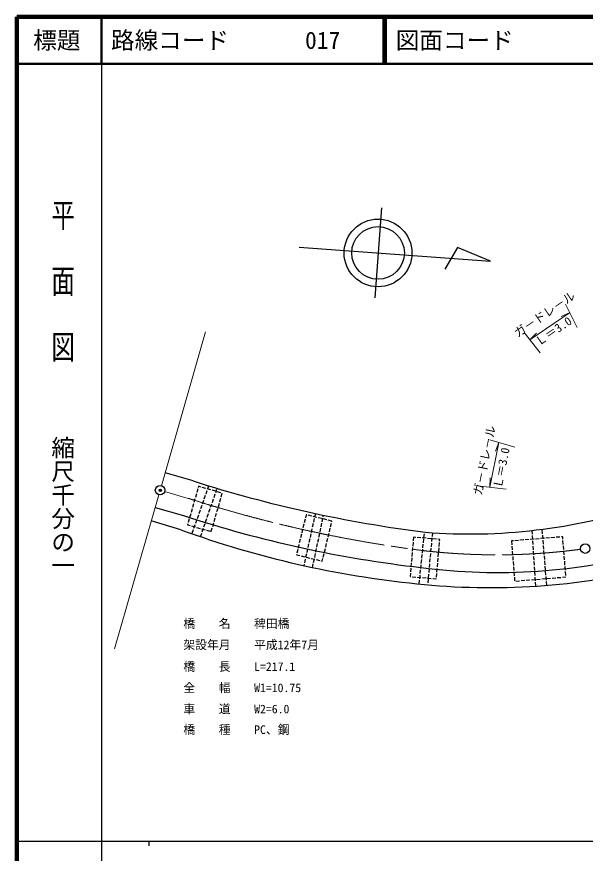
# Model space of a CAD drawing. Units: millimetres, scale not verified. Extents: x 40000 to 680000, y 20000 to 380000.
# Drawn here: x 40000 to 160571, y 202409 to 380000 of the extents above; entities that cross this region are included whole.
import ezdxf
from ezdxf.enums import TextEntityAlignment as Align

# ---------------------------------------------------------------- set-up
doc = ezdxf.new("R2010")
doc.units = ezdxf.units.MM
doc.header["$LTSCALE"] = 1000
doc.header["$PDMODE"] = 32
doc.header["$PDSIZE"] = 500
doc.linetypes.add('CHAIN', pattern=[18.5, 12, -1.5, 3.5, -1.5])
for name, color, linetype, lineweight in [('M-BGD', 7, 'Continuous', 25), ('M-BMK', 2, 'CHAIN', 13), ('M-BMK-SRVR', 3, 'Continuous', 25), ('M-STR-HTXT', 7, 'Continuous', 13), ('M-STR-STRC', 7, 'Continuous', 25), ('M-TTL', 2, 'Continuous', 140), ('M-TTL-BAND', 7, 'Continuous', 25), ('M-TTL-LINE', 7, 'Continuous', 50)]:
    doc.layers.add(name, color=color, linetype=linetype, lineweight=lineweight)
for name, color, linetype in [('M-OTRS', 6, 'Continuous'), ('M-STR-STR1', 1, 'Continuous'), ('M-TTL-TXT', 7, 'Continuous')]:
    doc.layers.add(name, color=color, linetype=linetype)
doc.styles.add('@ＭＳ ゴシック', font='')
doc.styles.add('ＭＳ ゴシック', font='')
doc.styles.get('@ＭＳ ゴシック').set_extended_font_data('@MS Gothic')
doc.styles.get('ＭＳ ゴシック').set_extended_font_data('MS Gothic')

msp = doc.modelspace()

# ---------------------------------------------------------------- linework, layer by layer
at = {"layer": 'M-BGD'}
for p, q in [((78412, 279749), (78190, 278981)), ((78572, 280307), (78495, 280037)), ((79072, 280163), (78572, 280307)), ((80129, 279858), (79360, 280080)), ((80336, 279378), (80071, 278623)), ((81186, 279554), (80417, 279775)), ((80701, 280416), (80436, 279661)), ((82243, 279249), (81474, 279471)), ((82191, 278983), (82449, 279740)), ((83300, 278944), (82531, 279166)), ((83382, 278101), (83600, 278858)), ((83600, 278858), (83588, 278861)), ((77802, 277635), (77581, 276867)), ((78107, 278692), (77885, 277924)), ((79607, 277302), (79342, 276548)), ((79972, 278340), (79706, 277585)), ((81482, 276900), (81740, 277658)), ((81836, 277942), (82094, 278699)), ((83078, 277044), (83299, 277813)), ((77193, 275521), (76972, 274753)), ((77498, 276578), (77276, 275810)), ((79242, 276265), (78977, 275510)), ((80773, 274818), (81030, 275575)), ((81127, 275859), (81385, 276616)), ((82468, 274931), (82690, 275699)), ((82773, 275987), (82995, 276756)), ((76889, 274464), (76667, 273696)), ((78513, 274189), (78248, 273434)), ((78878, 275227), (78613, 274472)), ((80063, 272735), (80321, 273493)), ((80418, 273777), (80676, 274534)), ((81859, 272817), (82081, 273585)), ((82164, 273874), (82385, 274642)), ((101362, 274260), (101210, 273629)), ((101508, 274225), (101362, 274260)), ((102577, 273967), (101800, 274155)), ((103646, 273708), (102869, 273896)), ((103328, 274541), (103155, 273760)), ((104716, 273450), (103938, 273638)), ((104784, 272765), (104950, 273547)), ((105012, 273841), (105082, 274169)), ((76279, 272350), (76222, 272152)), ((76222, 272152), (76792, 271987)), ((76584, 273407), (76362, 272639)), ((77080, 271904), (77849, 271683)), ((77784, 272113), (77519, 271358)), ((78149, 273151), (77884, 272396)), ((79709, 271694), (79967, 272451)), ((81555, 271760), (81776, 272528)), ((100880, 272268), (100692, 271490)), ((101139, 273337), (100951, 272559)), ((102852, 272393), (102679, 271612)), ((103090, 273467), (102917, 272686)), ((104556, 271689), (104722, 272471)), ((105785, 273191), (105007, 273379)), ((106854, 272932), (106076, 273120)), ((106557, 271703), (106745, 272480)), ((106815, 272772), (106854, 272932)), ((77420, 271075), (77155, 270321)), ((78137, 271600), (78906, 271378)), ((78999, 269611), (79257, 270369)), ((79194, 271295), (79963, 271073)), ((79354, 270653), (79612, 271410)), ((80251, 270990), (81020, 270769)), ((81250, 270703), (81472, 271471)), ((100363, 270129), (100175, 269352)), ((100622, 271199), (100434, 270421)), ((102376, 270245), (102203, 269464)), ((102614, 271319), (102441, 270538)), ((104100, 269537), (104266, 270319)), ((104328, 270613), (104494, 271395)), ((106039, 269564), (106227, 270342)), ((106298, 270634), (106486, 271411)), ((126368, 269427), (126450, 270223)), ((126481, 270521), (126487, 270582)), ((128142, 270453), (128069, 269657)), ((149269, 270933), (149321, 270135)), ((151527, 270249), (151462, 271046)), ((151616, 269152), (151551, 269950)), ((100105, 269060), (99917, 268283)), ((102138, 269171), (101965, 268390)), ((103643, 267384), (103809, 268167)), ((103871, 268460), (104037, 269243)), ((105522, 267426), (105710, 268204)), ((105781, 268495), (105969, 269273)), ((124057, 268423), (123988, 267626)), ((124151, 269519), (124083, 268722)), ((124622, 269479), (124151, 269519)), ((125718, 269384), (124921, 269453)), ((126814, 269289), (126017, 269358)), ((126255, 268333), (126337, 269128)), ((127910, 269195), (127113, 269264)), ((127943, 268262), (127870, 267466)), ((128042, 269358), (127970, 268561)), ((129006, 269100), (128209, 269169)), ((129725, 269038), (129304, 269074)), ((129598, 267566), (129667, 268363)), ((129693, 268662), (129725, 269038)), ((145332, 268744), (144911, 268710)), ((144911, 268710), (144976, 267913)), ((146429, 268834), (145631, 268769)), ((147525, 268923), (146728, 268858)), ((148621, 269012), (147824, 268947)), ((149718, 269101), (148920, 269036)), ((149340, 269835), (149392, 269037)), ((149411, 268738), (149463, 267939)), ((150814, 269191), (150017, 269126)), ((151910, 269280), (151113, 269215)), ((151705, 268056), (151640, 268853)), ((153007, 269369), (152209, 269304)), ((154103, 269458), (153306, 269393)), ((155200, 269548), (154402, 269483)), ((155784, 269595), (155499, 269572)), ((155825, 269083), (155784, 269595)), ((155915, 267987), (155850, 268784)), ((99588, 266922), (99399, 266144)), ((99846, 267991), (99658, 267214)), ((101662, 267023), (101489, 266242)), ((101900, 268097), (101727, 267316)), ((103415, 266308), (103581, 267091)), ((105264, 266357), (105452, 267135)), ((123962, 267327), (123894, 266530)), ((126029, 266144), (126111, 266940)), ((126142, 267238), (126224, 268034)), ((127843, 267167), (127771, 266370)), ((129504, 266470), (129573, 267267)), ((145000, 267614), (145065, 266816)), ((145089, 266517), (145154, 265720)), ((149483, 267640), (149535, 266842)), ((149554, 266542), (149606, 265744)), ((151794, 266959), (151729, 267757)), ((151883, 265863), (151818, 266660)), ((156004, 266890), (155939, 267688)), ((156093, 265794), (156028, 266591)), ((99329, 265853), (99310, 265773)), ((99310, 265773), (100007, 265604)), ((100299, 265533), (101076, 265345)), ((101186, 264875), (101013, 264094)), ((101424, 265949), (101251, 265168)), ((101368, 265275), (102145, 265087)), ((102437, 265016), (103214, 264828)), ((102959, 264156), (103125, 264939)), ((103187, 265232), (103353, 266015)), ((103506, 264758), (104284, 264570)), ((104801, 264444), (104935, 264996)), ((105005, 265288), (105193, 266065)), ((123773, 265135), (123704, 264338)), ((123868, 266231), (123799, 265434)), ((125804, 263956), (125886, 264752)), ((125916, 265050), (125998, 265846)), ((127644, 264976), (127572, 264179)), ((127744, 266071), (127671, 265275)), ((129315, 264278), (129383, 265075)), ((129409, 265374), (129478, 266171)), ((145179, 265421), (145243, 264624)), ((149625, 265445), (149677, 264646)), ((151972, 264767), (151907, 265564)), ((156182, 264698), (156118, 265495)), ((100948, 263801), (100877, 263482)), ((102731, 263080), (102897, 263863)), ((104575, 264499), (104801, 264444)), ((123584, 262944), (123515, 262147)), ((123679, 264040), (123610, 263243)), ((125691, 262862), (125773, 263657)), ((127544, 263880), (127472, 263084)), ((129125, 262087), (129194, 262884)), ((129220, 263182), (129289, 263979)), ((145268, 264325), (145333, 263527)), ((145357, 263228), (145422, 262431)), ((149697, 264347), (149748, 263549)), ((149768, 263249), (149820, 262451)), ((152061, 263670), (151997, 264468)), ((152150, 262574), (152086, 263371)), ((156272, 263601), (156207, 264399)), ((156361, 262505), (156296, 263302)), ((123489, 261848), (123430, 261159)), ((123430, 261159), (123538, 261150)), ((123837, 261124), (124634, 261055)), ((125465, 260673), (125547, 261469)), ((125578, 261767), (125660, 262563)), ((127345, 261689), (127273, 260893)), ((127445, 262785), (127373, 261988)), ((129031, 260991), (129100, 261788)), ((145446, 262132), (145511, 261334)), ((149839, 262152), (149891, 261353)), ((152239, 261478), (152175, 262275)), ((152328, 260381), (152264, 261178)), ((155719, 261009), (156478, 261071)), ((156450, 261408), (156385, 262206)), ((156478, 261071), (156475, 261109)), ((124933, 261029), (125730, 260960)), ((125352, 259579), (125434, 260375)), ((126029, 260935), (126826, 260866)), ((127125, 260840), (127922, 260771)), ((127146, 259498), (127138, 259406)), ((127246, 260594), (127173, 259797)), ((128221, 260745), (129004, 260678)), ((129004, 260678), (129005, 260692)), ((145536, 261035), (145600, 260238)), ((145851, 260206), (146649, 260271)), ((146948, 260295), (147745, 260360)), ((148044, 260384), (148842, 260449)), ((149141, 260474), (149938, 260539)), ((149910, 261054), (149962, 260256)), ((149982, 259956), (150034, 259158)), ((150237, 260563), (151034, 260628)), ((151333, 260652), (152131, 260717)), ((152417, 259285), (152353, 260082)), ((152430, 260741), (153227, 260806)), ((153526, 260831), (154323, 260896)), ((154622, 260920), (155420, 260985))]:
    msp.add_line(p, q, dxfattribs=at)
at = {"layer": 'M-BMK'}
msp.add_line((71352, 279199), (76390, 277758), dxfattribs=at)
for centre, radius, start, end in [((160944, 540015), 275551, 252.13024, 252.41961), ((160944, 540015), 275551, 252.41961, 252.79308), ((160944, 540015), 275551, 252.79308, 253.19029), ((160944, 540015), 275551, 253.19029, 253.50781), ((160944, 540015), 275551, 253.50781, 256.92674), ((160944, 540015), 275551, 256.92674, 257.7515), ((160944, 540015), 275551, 257.7515, 258.13163), ((160944, 540015), 275551, 258.13163, 258.52746), ((160944, 540015), 275551, 258.52746, 262.28043), ((160944, 540015), 275551, 262.28043, 262.73209), ((141746, 400581), 134819, 263.46731, 264.05449), ((141746, 400581), 134819, 264.05449, 264.78448), ((141746, 400581), 134819, 274.30246, 276.0835), ((141746, 400581), 134819, 276.0835, 277.60196), ((141746, 400581), 134819, 264.78448, 271.44554), ((141746, 400581), 134819, 271.44554, 273.3353), ((141746, 400581), 134819, 273.3353, 274.30246)]:
    msp.add_arc(centre, radius, start, end, dxfattribs=at)
at = {"layer": 'M-BMK-SRVR'}
for p, q in [((117324, 339399), (115911, 320306)), ((99911, 331089), (140485, 328086)), ((133501, 331003), (130761, 326406)), ((140485, 328086), (133501, 331003))]:
    msp.add_line(p, q, dxfattribs=at)
for centre, radius in [((116618, 329852), 7180), ((116618, 329852), 5584), ((70390, 279475), 1000), ((160572, 267083), 1000)]:
    msp.add_circle(centre, radius, dxfattribs=at)
msp.add_arc((160944, 540015), 275551, 262.73209, 262.79991, dxfattribs=at)
at = {"layer": 'M-OTRS'}
msp.add_point((70481, 279484), dxfattribs=at)
at = {"layer": 'M-STR-HTXT'}
for p, q in [((158842, 314001), (156357, 318964)), ((148836, 311396), (157261, 317159)), ((157261, 317159), (155439, 316334)), ((70666, 280436), (80019, 313124)), ((150988, 308627), (147606, 312978)), ((148836, 311396), (150265, 312794)), ((145622, 288644), (140319, 290164)), ((140322, 280114), (142247, 289611)), ((142247, 289611), (141516, 287750)), ((140322, 280114), (140373, 282113)), ((143807, 279691), (138330, 280355)), ((70115, 278513), (60762, 245825))]:
    msp.add_line(p, q, dxfattribs=at)
at = {"layer": 'M-STR-STRC'}
for p, q in [((77388, 281450), (71456, 283200)), ((69345, 275821), (75345, 274104)), ((74820, 271085), (68534, 272985))]:
    msp.add_line(p, q, dxfattribs=at)
for centre, radius, start, end in [((161448, 544896), 276532, 252.30321, 262.77334), ((136017, 389057), 118865, 265.48581, 288.19609), ((154832, 516627), 255216, 251.85333, 263.45572), ((145539, 464996), 206404, 249.96317, 264.25439), ((160944, 540015), 275551, 257.3426, 257.35224), ((142019, 387054), 125044, 262.52185, 285.31533), ((140481, 406266), 147465, 263.92504, 283.75953)]:
    msp.add_arc(centre, radius, start, end, dxfattribs=at)
at = {"layer": 'M-TTL'}
for p, q in [((40000, 380000), (40000, 20000)), ((680000, 380000), (40000, 380000))]:
    msp.add_line(p, q, dxfattribs=at)
at = {"layer": 'M-TTL-BAND'}
for p, q in [((58000, 370000), (58000, 20000)), ((40000, 205000), (579000, 205000)), ((68000, 205000), (68000, 204000))]:
    msp.add_line(p, q, dxfattribs=at)
at = {"layer": 'M-TTL-LINE'}
for p, q in [((58000, 380000), (58000, 370000)), ((117750, 380000), (117750, 370000)), ((118250, 380000), (118250, 370000)), ((40000, 370000), (680000, 370000))]:
    msp.add_line(p, q, dxfattribs=at)

# ---------------------------------------------------------------- texts
at = {"layer": 'M-STR-HTXT', "style": 'ＭＳ ゴシック'}
for rotation, p in [(34.378, (152762, 315629)), (78.54, (140633, 285519))]:
    msp.add_text('ガ－ドレ－ル', height=1833, rotation=rotation, dxfattribs=at).set_placement(p, align=Align.BOTTOM_CENTER)
for rotation, p in [(34.378, (153289, 313992)), (78.54, (141912, 284398))]:
    msp.add_text('Ｌ＝3.0', height=1833, rotation=rotation, dxfattribs=at).set_placement(p, align=Align.TOP_CENTER)
at = {"layer": 'M-STR-STR1', "style": 'ＭＳ ゴシック'}
for s, p in [('橋  \u3000名\u3000\u3000稗田橋', (75342, 252068)), ('架設年月\u3000\u3000平成12年7月', (75342, 247568)), ('橋\u3000\u3000種\u3000\u3000PC、鋼', (75342, 229568))]:
    msp.add_text(s, height=1833, dxfattribs=at).set_placement(p, align=Align.TOP_LEFT)
for s, p in [('橋\u3000\u3000長\u3000  L=217.1', (75342, 240568)), ('全\u3000\u3000幅\u3000\u3000W1=10.75', (75342, 236068)), ('車\u3000\u3000道\u3000\u3000W2=6.0', (75342, 231568))]:
    msp.add_text(s, height=1833, dxfattribs=at).set_placement(p, align=Align.BOTTOM_LEFT)
at = {"layer": 'M-TTL-BAND', "style": '@ＭＳ ゴシック', "width": 1.4}
msp.add_text('平  面  図', height=3666, rotation=270, dxfattribs=at).set_placement((49777, 306475), align=Align.MIDDLE_RIGHT)
at = {"layer": 'M-TTL-BAND', "style": '@ＭＳ ゴシック'}
msp.add_text('縮尺千分の一', height=3666, rotation=270, dxfattribs=at).set_placement((49777, 261030), align=Align.MIDDLE_RIGHT)
at = {"layer": 'M-TTL-TXT', "style": 'ＭＳ ゴシック'}
msp.add_text('標題', height=3666, dxfattribs=at).set_placement((48500, 375000), align=Align.MIDDLE_CENTER)
for s, p in [('路線コード', (60000, 375000)), ('017', (101142, 375000)), ('図面コード', (120380, 375000))]:
    msp.add_text(s, height=3666, dxfattribs=at).set_placement(p, align=Align.MIDDLE_LEFT)

doc.saveas('drawing.dxf')
